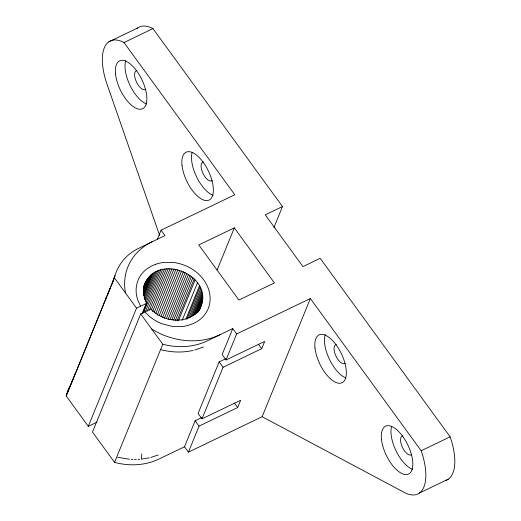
<?xml version="1.0" encoding="UTF-8"?>
<svg xmlns="http://www.w3.org/2000/svg" width="521" height="521" viewBox="0 0 521 521"><rect width="100%" height="100%" fill="white"/><g stroke="black" fill="none" stroke-linecap="round" stroke-linejoin="round"><path stroke-width="0.78" d="M199.009 310.594C219.002 276.065 154.19 249.364 143.483 287.351L145.991 281.36M141.803 453.908L141.269 459.138L149.319 457.822M145.294 282.812C142.454 289.37 143.379 297.12 146.87 303.242L142.878 313.03M97.284 422.01L88.296 426.328L66.232 396.019L112.262 283.222L115.844 273.076A61.771 51.091 22.2 0 1 121.198 262.871L122.982 260.546A61.556 50.908 22.2 0 1 127.007 256.247A60.898 50.368 22.2 0 1 136.619 249.299L165.007 235.564L161.093 230.184L234.808 194.756L123.991 42.533L152.959 28.609L282.499 206.557L273.903 227.631M66.232 396.019L67.619 391.245A61.771 51.091 22.2 0 1 69.938 385.983M112.757 282.011L114.972 275.791L112.262 283.222M75.004 374.534L112.438 282.441M105.691 299.341L106.232 297.178M67.261 393.492L75.545 372.378M107.6 294.639L110.244 287.813M157.453 239.106L161.093 230.184M143.633 287.416L144.245 285.912M143.405 288.25L146.785 279.972M143.679 288.445L147.671 278.663M143.425 290.23L148.648 277.433M88.296 426.328L136.522 308.165L146.87 303.242M143.549 291.35L149.69 276.293M143.496 293.238L150.869 275.179M143.516 295.225L152.119 274.15M143.959 295.974L153.174 273.388M144.174 298.071L154.613 272.483M144.682 299.555L156.046 271.702M145.268 301.118L157.557 271.011M200.24 307.579C190.25 325.293 163.21 322.948 150.999 308.914L140.709 313.916L92.484 432.078L114.548 462.387C129.071 466.282 145.079 465.657 158.762 459.138L184.512 446.764L195.128 420.747L201.568 417.653M146.258 302.004L159.159 270.392M142.2 313.297L146.193 303.509M143.334 312.756L160.846 269.858M145.405 311.565L162.604 269.416M147.235 311.226L164.434 269.077M149.397 310.242L166.29 268.849M151.272 310.125L168.166 268.732M152.575 311.623L170.087 268.719M154.209 312.47L172.028 268.816M155.851 313.44L173.975 269.031M157.179 315.264L175.916 269.35M159.107 315.693L177.843 269.78M161.009 316.227L179.745 270.321M162.565 317.621L181.608 270.953M164.389 318.351L183.431 271.688M166.446 318.409L185.183 272.503M168.127 319.301L186.863 273.388M170.041 319.516L188.472 274.352M171.878 319.783L189.996 275.381M114.548 462.387L162.773 344.225L140.709 313.916M173.61 320.102L191.428 276.449M175.356 320.552L192.861 277.647M176.997 321.04L194.196 278.891M178.547 320.493L195.128 279.849M182.161 320.363L197.518 282.727M185.964 318.937L199.478 285.821M186.85 319.308L200.057 286.941M188.778 317.843L200.754 288.491M190.295 317.185L201.353 290.093M191.689 316.462L201.822 291.63M192.978 315.785L202.194 293.206M194.164 315.14L202.461 294.814M195.238 314.502L202.61 296.442M196.502 313.134L202.643 298.084M196.834 313.16L197.446 311.656M197.335 312.522L202.558 299.725M197.557 312.626L198.481 310.373M198.045 311.897L202.343 301.359M198.801 310.516L199.413 309.012M198.931 310.496L202.005 302.968M199.081 310.575L201.542 304.551M217.133 270.008L234.333 227.859L274.424 282.936L238.885 300.018L198.794 244.942L234.333 227.859M225.586 358.8L219.146 361.893L198.104 413.459L202.018 418.832L240.643 400.271L237.667 407.552L199.042 426.119L188.426 452.137L184.512 446.764M226.029 359.985L236.651 333.968L232.737 328.595L222.122 354.612L226.029 359.985L264.655 341.418L261.685 348.705L223.06 367.272L202.018 418.832M262.135 416.709L310.36 298.54L421.17 450.763A49.645 22.344 64.3 0 1 404.185 492.391L262.135 416.709L188.426 452.137M70.784 384.498L73.077 379.236M66.747 393.954L68.596 389.871M108.856 41.836L137.824 27.913M282.499 206.557L265.267 214.834L302.948 266.596L320.174 258.312L450.137 436.839A49.645 22.344 64.3 0 1 445.136 480.649M232.737 328.595L206.987 340.975C193.304 347.494 177.29 348.119 162.773 344.225M236.651 333.968L310.36 298.54M421.17 450.763L450.137 436.839M419.32 493.087L448.288 479.164M203.444 346.966L194.711 350.021M158.221 454.983L150.869 457.445M155.603 264.264L151.702 265.918L146.766 268.992A38.111 31.52 22.2 0 0 142.428 273.095A38.196 31.586 22.2 0 0 138.234 279.829L136.919 283.717L136.222 287.826A37.955 31.39 22.2 0 0 136.372 294.183A38.326 31.703 22.2 0 0 137.883 300.337L140.618 306.192M193.161 350.399C182.454 352.873 171.168 352.437 160.579 349.598M137.941 459.372L139.608 459.281M134.574 459.444L136.261 459.431M131.188 459.34L132.881 459.418M129.488 459.229L117.668 457.275M144.805 311.942L149.801 316.709L153.649 319.497A37.955 31.39 22.2 0 0 162.493 323.925L172.086 326.341L181.373 326.595A38.111 31.52 22.2 0 0 187.892 325.482L193.584 323.45L197.244 321.47A37.955 31.39 22.2 0 0 203.626 316.039L206.095 312.73A38.176 31.573 22.2 0 0 208.752 307.143A37.825 31.286 22.2 0 0 209.755 303.144C212.425 286.967 200.403 271.851 186.004 265.892A37.922 31.364 22.2 0 0 174.157 262.564L164.532 262.337A37.955 31.39 22.2 0 0 155.577 264.297M258.416 344.218L261.685 348.705M219.146 361.893L223.06 367.272M234.404 403.065L237.667 407.552M114.457 277.856L136.522 308.165M195.128 420.747L199.042 426.119M159.615 235.388L107.007 84.161A49.645 22.344 64.3 0 1 123.991 42.533M219.862 334.782A65.021 53.78 22.2 0 1 151.741 329.07M136.717 28.811A49.645 22.344 64.3 0 1 152.959 28.609M411.72 454.546A10.413 4.689 64.3 0 1 402.466 447.461A10.413 4.689 64.3 0 1 402.831 435.908M345.234 363.215A10.413 4.689 64.3 0 1 335.98 356.13A10.413 4.689 64.3 0 1 336.338 344.576M212.262 180.546A10.413 4.689 64.3 0 1 203.001 173.46A10.413 4.689 64.3 0 1 203.366 161.914M145.769 89.215A10.413 4.689 64.3 0 1 136.515 82.129A10.413 4.689 64.3 0 1 136.873 70.576M412.508 469.33A26.551 11.95 64.3 0 1 396.129 451.043A26.551 11.95 64.3 0 1 391.571 426.556M346.022 377.999A26.551 11.95 64.3 0 1 329.389 359.184A26.551 11.95 64.3 0 1 325.286 334.56M146.557 103.998A26.551 11.95 64.3 0 1 129.931 85.184A26.551 11.95 64.3 0 1 125.821 60.56M213.043 195.329A26.551 11.95 64.3 0 1 196.671 177.042A26.551 11.95 64.3 0 1 192.106 152.555M125.489 293.01A65.021 53.78 22.2 0 1 152.132 241.751M115.551 74.197A26.551 11.95 64.3 0 0 141.035 109.208A26.551 11.95 64.3 0 0 136.749 70.98A26.551 11.95 64.3 0 0 115.551 74.197M182.037 165.535A26.551 11.95 64.3 0 0 207.521 200.539A26.551 11.95 64.3 0 0 203.236 162.311A26.551 11.95 64.3 0 0 182.037 165.535M381.502 439.535A26.551 11.95 64.3 0 0 406.986 474.54A26.551 11.95 64.3 0 0 402.7 436.311A26.551 11.95 64.3 0 0 381.502 439.535M315.016 348.197A26.551 11.95 64.3 0 0 340.5 383.209A26.551 11.95 64.3 0 0 336.214 344.98A26.551 11.95 64.3 0 0 315.016 348.197"/></g></svg>
